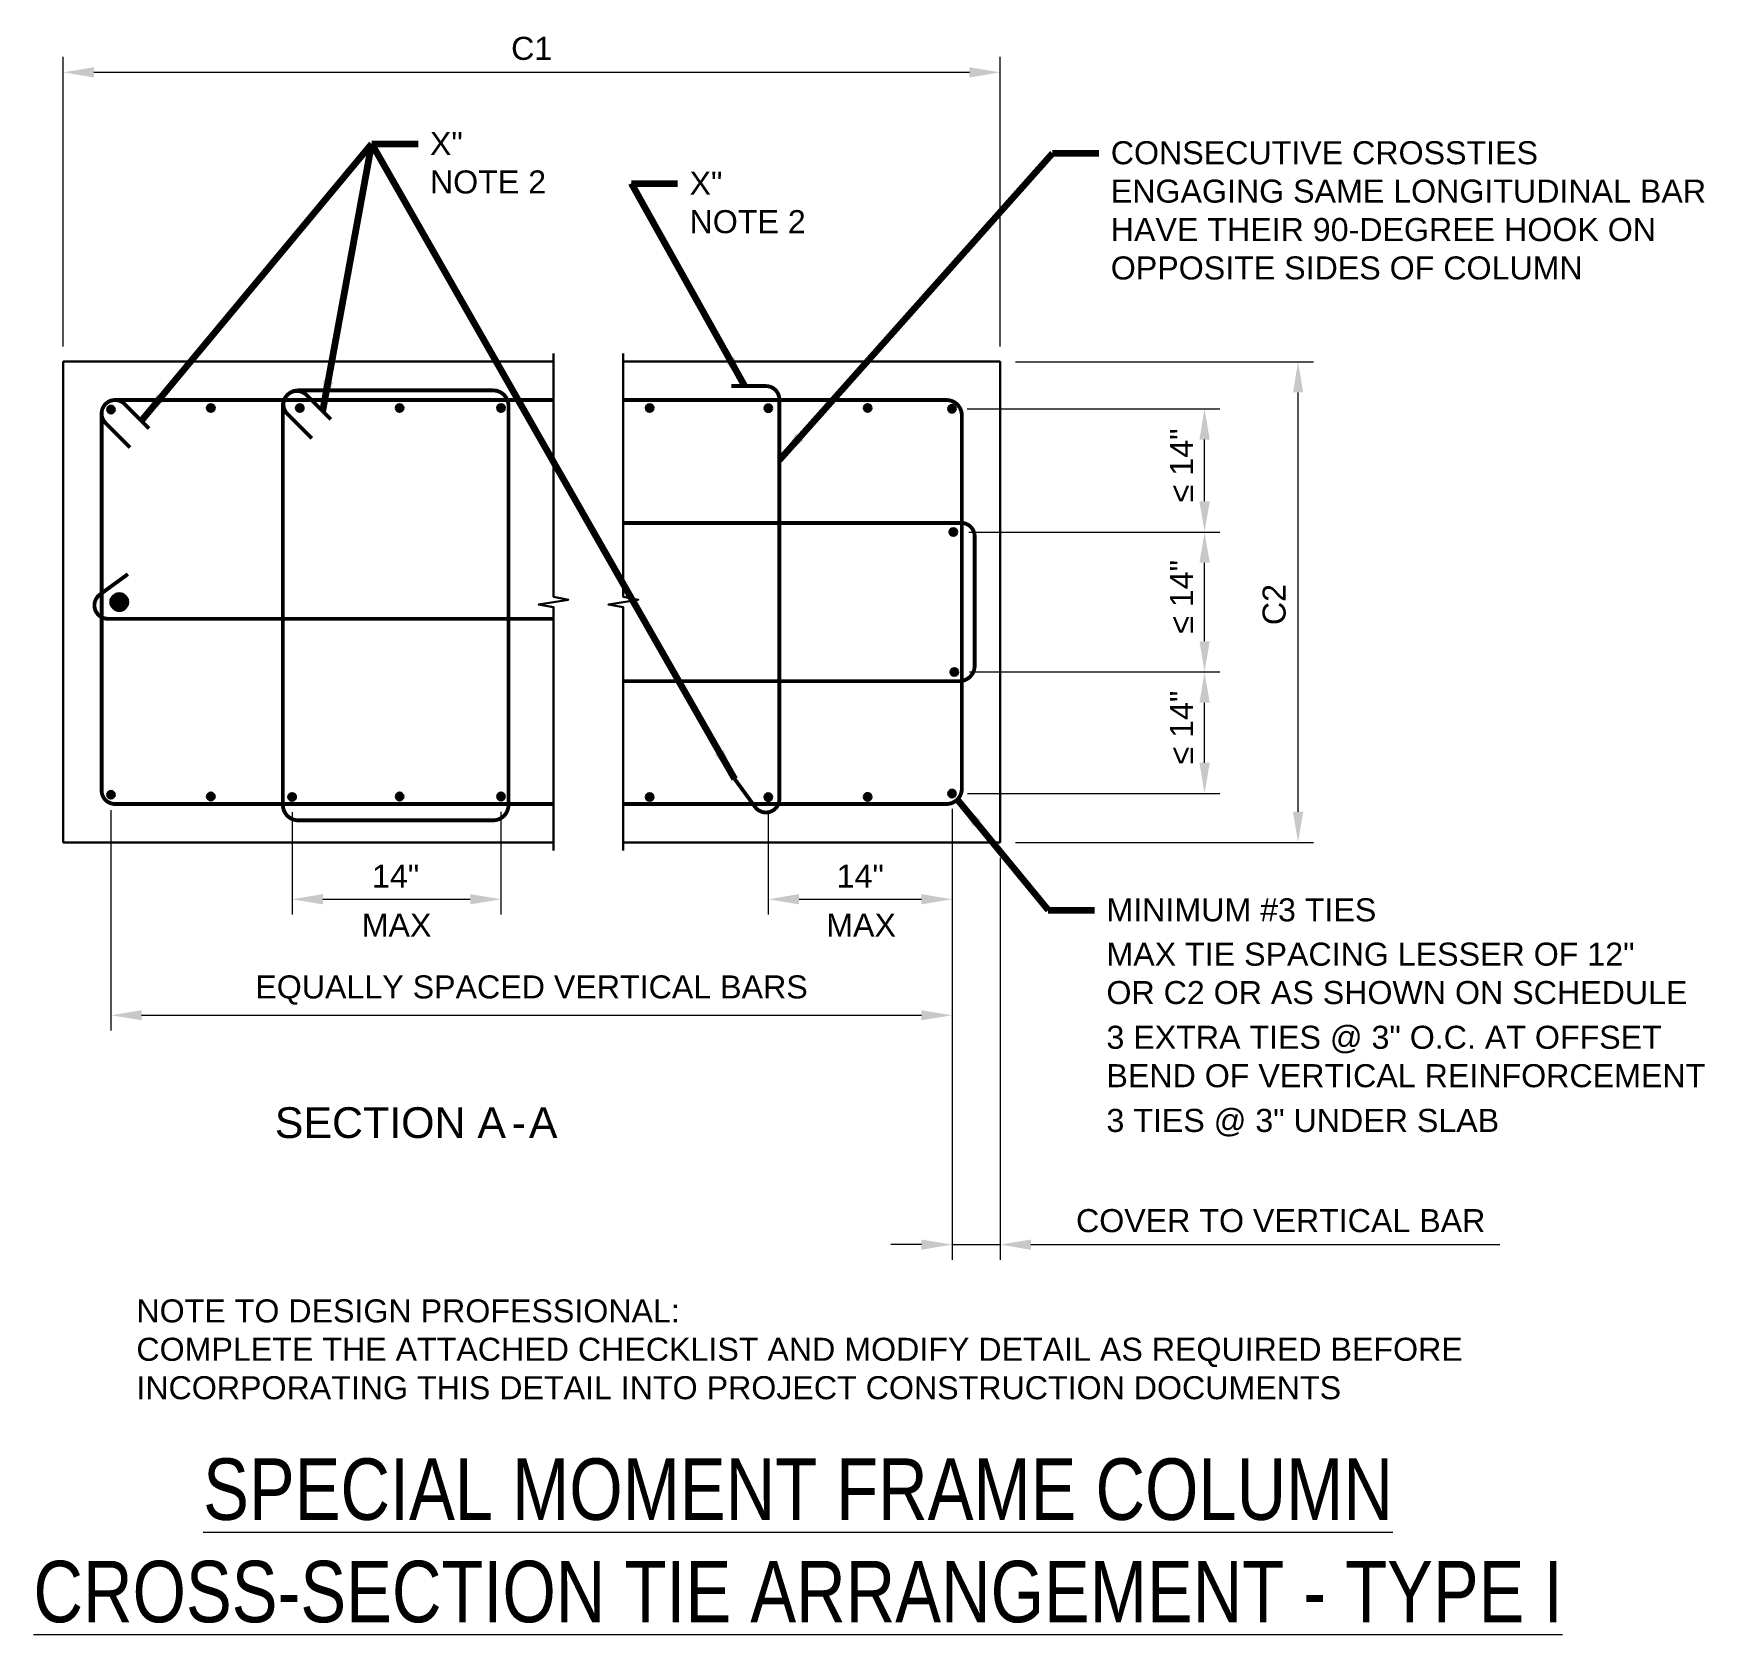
# Model space of a CAD drawing. Header units: inches. Extents: x -228 to -119, y 1908 to 2013.
import ezdxf

# ---------------------------------------------------------------- set-up
doc = ezdxf.new("R2010")
doc.units = ezdxf.units.IN
doc.header["$LTSCALE"] = 5
doc.header["$MEASUREMENT"] = 0
for name, color, linetype, lineweight in [('S-ANNO-DIMS', 1, 'Continuous', 20), ('S-ANNO-TEXT', 7, 'Continuous', 20), ('S-DETL', 3, 'Continuous', 30)]:
    doc.layers.add(name, color=color, linetype=linetype, lineweight=lineweight)
doc.styles.add('Romans', font='arial.ttf')
doc.dimstyles.get("Standard").update_dxf_attribs({"dimtxt": 0.18, "dimasz": 0.18, "dimexe": 0.18, "dimexo": 0.0625, "dimgap": 0.09, "dimtad": 0, "dimtih": 1, "dimtoh": 1, "dimdec": 4, "dimzin": 0, "dimdsep": 46, "dimtxsty": 'Standard', "dimcen": 0.09, "dimadec": 0, "dimazin": 0, "dimtfac": 1, "dimtdec": 4, "dimtofl": 0, "dimtmove": 0, "dimatfit": 3, "dimfxl": 1, "dimtolj": 1, "dimtzin": 0, "dimarcsym": 0})

# ---------------------------------------------------------------- blocks, each defined once
blk = doc.blocks.new('*D0')
at = {"layer": 'Defpoints', "color": 0, "transparency": 16777216}
for p in [(-180.1, 1963.01), (-168.13, 1963.25), (-168.13, 1956.36)]:
    blk.add_point(p, dxfattribs=at)
at = {"layer": 'S-ANNO-DIMS', "transparency": 16777216}
for p, q in [((-180.1, 1962.01), (-180.1, 1955.36)), ((-168.13, 1962.25), (-168.13, 1955.36)), ((-178.1, 1956.36), (-170.13, 1956.36))]:
    blk.add_line(p, q, dxfattribs=at)
for points in [[(-178.1, 1956.7), (-178.1, 1956.03), (-180.1, 1956.36)], [(-170.13, 1956.7), (-170.13, 1956.03), (-168.13, 1956.36)]]:
    blk.add_solid(points, dxfattribs=at)
at = {"layer": 'S-ANNO-DIMS', "transparency": 16777216, "insert": (-174.11, 1957.87), "char_height": 1.5, "attachment_point": 5, "style": 'Romans'}
blk.add_mtext('\\A1;14"', dxfattribs=at)
blk = doc.blocks.new('*D1')
at = {"layer": 'Defpoints', "color": 0, "transparency": 16777216}
for p in [(-211.11, 1963.03), (-197.51, 1963.05), (-197.51, 1956.36)]:
    blk.add_point(p, dxfattribs=at)
at = {"layer": 'S-ANNO-DIMS', "transparency": 16777216}
for p, q in [((-211.11, 1962.03), (-211.11, 1955.36)), ((-197.51, 1962.05), (-197.51, 1955.36)), ((-209.11, 1956.36), (-199.51, 1956.36))]:
    blk.add_line(p, q, dxfattribs=at)
for points in [[(-209.11, 1956.7), (-209.11, 1956.03), (-211.11, 1956.36)], [(-199.51, 1956.7), (-199.51, 1956.03), (-197.51, 1956.36)]]:
    blk.add_solid(points, dxfattribs=at)
at = {"layer": 'S-ANNO-DIMS', "transparency": 16777216, "insert": (-204.37, 1957.87), "char_height": 1.5, "attachment_point": 5, "style": 'Romans'}
blk.add_mtext('\\A1;14"', dxfattribs=at)
blk = doc.blocks.new('*D2')
at = {"layer": 'Defpoints', "color": 0, "transparency": 16777216}
for p in [(-222.91, 1963.17), (-168.13, 1963.25), (-168.13, 1948.81)]:
    blk.add_point(p, dxfattribs=at)
at = {"layer": 'S-ANNO-DIMS', "transparency": 16777216}
for p, q in [((-222.91, 1962.17), (-222.91, 1947.81)), ((-168.13, 1962.25), (-168.13, 1947.81)), ((-220.91, 1948.81), (-170.13, 1948.81))]:
    blk.add_line(p, q, dxfattribs=at)
for points in [[(-220.91, 1949.14), (-220.91, 1948.48), (-222.91, 1948.81)], [(-170.13, 1949.14), (-170.13, 1948.48), (-168.13, 1948.81)]]:
    blk.add_solid(points, dxfattribs=at)
at = {"layer": 'S-ANNO-DIMS', "transparency": 16777216, "insert": (-195.52, 1950.45), "char_height": 1.5, "attachment_point": 5, "style": 'Romans'}
blk.add_mtext('\\A1;EQUALLY SPACED VERTICAL BARS', dxfattribs=at)
blk = doc.blocks.new('*D3')
at = {"layer": 'Defpoints', "color": 0, "transparency": 16777216}
for p in [(-165, 2010.2), (-226.02, 1991.36), (-165, 1991.36)]:
    blk.add_point(p, dxfattribs=at)
at = {"layer": 'S-ANNO-DIMS', "transparency": 16777216}
for p, q in [((-226.02, 1992.36), (-226.02, 2011.2)), ((-224.02, 2010.2), (-167, 2010.2)), ((-165, 1992.36), (-165, 2011.2))]:
    blk.add_line(p, q, dxfattribs=at)
for points in [[(-224.02, 2010.53), (-224.02, 2009.86), (-226.02, 2010.2)], [(-167, 2010.53), (-167, 2009.86), (-165, 2010.2)]]:
    blk.add_solid(points, dxfattribs=at)
at = {"layer": 'S-ANNO-DIMS', "transparency": 16777216, "insert": (-195.51, 2011.75), "char_height": 1.5, "attachment_point": 5, "style": 'Romans'}
blk.add_mtext('\\A1;C1', dxfattribs=at)
blk = doc.blocks.new('*D4')
at = {"layer": 'Defpoints', "color": 0, "transparency": 16777216}
for p in [(-165, 1991.36), (-145.6, 1991.36), (-165, 1960.06)]:
    blk.add_point(p, dxfattribs=at)
at = {"layer": 'S-ANNO-DIMS', "transparency": 16777216}
for p, q in [((-164, 1991.36), (-144.6, 1991.36)), ((-145.6, 1962.06), (-145.6, 1989.36)), ((-164, 1960.06), (-144.6, 1960.06))]:
    blk.add_line(p, q, dxfattribs=at)
for points in [[(-145.93, 1989.36), (-145.26, 1989.36), (-145.6, 1991.36)], [(-145.93, 1962.06), (-145.26, 1962.06), (-145.6, 1960.06)]]:
    blk.add_solid(points, dxfattribs=at)
at = {"layer": 'S-ANNO-DIMS', "transparency": 16777216, "insert": (-147.15, 1975.55), "char_height": 1.5, "attachment_point": 5, "rotation": 90, "style": 'Romans'}
blk.add_mtext('\\A1;C2', dxfattribs=at)
blk = doc.blocks.new('*D5')
at = {"layer": 'Defpoints', "color": 0, "transparency": 16777216}
for p in [(-168.14, 1988.29), (-151.69, 1988.29), (-168.05, 1980.27)]:
    blk.add_point(p, dxfattribs=at)
at = {"layer": 'S-ANNO-DIMS', "transparency": 16777216}
for p, q in [((-167.14, 1988.29), (-150.69, 1988.29)), ((-151.69, 1982.27), (-151.69, 1986.29)), ((-167.05, 1980.27), (-150.69, 1980.27))]:
    blk.add_line(p, q, dxfattribs=at)
for points in [[(-152.02, 1986.29), (-151.35, 1986.29), (-151.69, 1988.29)], [(-152.02, 1982.27), (-151.35, 1982.27), (-151.69, 1980.27)]]:
    blk.add_solid(points, dxfattribs=at)
at = {"layer": 'S-ANNO-DIMS', "transparency": 16777216, "insert": (-153.19, 1984.61), "char_height": 1.5, "attachment_point": 5, "rotation": 90, "style": 'Romans'}
blk.add_mtext('\\A1;≤ 14"', dxfattribs=at)
blk = doc.blocks.new('*D6')
at = {"layer": 'Defpoints', "color": 0, "transparency": 16777216}
for p in [(-168.05, 1980.27), (-151.69, 1980.27), (-167.99, 1971.16)]:
    blk.add_point(p, dxfattribs=at)
at = {"layer": 'S-ANNO-DIMS', "transparency": 16777216}
for p, q in [((-167.05, 1980.27), (-150.69, 1980.27)), ((-151.69, 1973.16), (-151.69, 1978.27)), ((-166.99, 1971.16), (-150.69, 1971.16))]:
    blk.add_line(p, q, dxfattribs=at)
for points in [[(-152.02, 1978.27), (-151.35, 1978.27), (-151.69, 1980.27)], [(-152.02, 1973.16), (-151.35, 1973.16), (-151.69, 1971.16)]]:
    blk.add_solid(points, dxfattribs=at)
at = {"layer": 'S-ANNO-DIMS', "transparency": 16777216, "insert": (-153.19, 1976.05), "char_height": 1.5, "attachment_point": 5, "rotation": 90, "style": 'Romans'}
blk.add_mtext('\\A1;≤ 14"', dxfattribs=at)
blk = doc.blocks.new('*D7')
at = {"layer": 'Defpoints', "color": 0, "transparency": 16777216}
for p in [(-167.99, 1971.16), (-151.69, 1971.16), (-168.13, 1963.25)]:
    blk.add_point(p, dxfattribs=at)
at = {"layer": 'S-ANNO-DIMS', "transparency": 16777216}
for p, q in [((-166.99, 1971.16), (-150.69, 1971.16)), ((-151.69, 1965.25), (-151.69, 1969.16)), ((-167.13, 1963.25), (-150.69, 1963.25))]:
    blk.add_line(p, q, dxfattribs=at)
for points in [[(-152.02, 1969.16), (-151.35, 1969.16), (-151.69, 1971.16)], [(-152.02, 1965.25), (-151.35, 1965.25), (-151.69, 1963.25)]]:
    blk.add_solid(points, dxfattribs=at)
at = {"layer": 'S-ANNO-DIMS', "transparency": 16777216, "insert": (-153.19, 1967.54), "char_height": 1.5, "attachment_point": 5, "rotation": 90, "style": 'Romans'}
blk.add_mtext('\\A1;≤ 14"', dxfattribs=at)
blk = doc.blocks.new('*D8')
at = {"layer": 'Defpoints', "color": 0, "transparency": 16777216}
for p in [(-168.13, 1963.25), (-165, 1960.06), (-165, 1933.88)]:
    blk.add_point(p, dxfattribs=at)
at = {"layer": 'S-ANNO-DIMS', "transparency": 16777216}
for p, q in [((-168.13, 1962.25), (-168.13, 1932.88)), ((-165, 1959.06), (-165, 1932.88)), ((-170.13, 1933.88), (-172.13, 1933.88)), ((-168.13, 1933.88), (-165, 1933.88)), ((-163, 1933.88), (-132.46, 1933.88))]:
    blk.add_line(p, q, dxfattribs=at)
for points in [[(-170.13, 1934.21), (-170.13, 1933.54), (-168.13, 1933.88)], [(-163, 1934.21), (-163, 1933.54), (-165, 1933.88)]]:
    blk.add_solid(points, dxfattribs=at)
at = {"layer": 'S-ANNO-DIMS', "transparency": 16777216, "insert": (-146.73, 1935.43), "char_height": 1.5, "attachment_point": 5, "style": 'Romans'}
blk.add_mtext('\\A1;COVER TO VERTICAL BAR', dxfattribs=at)

msp = doc.modelspace()

# ---------------------------------------------------------------- hatches: boundary and pattern name
at = {"layer": 'S-DETL'}
h = msp.add_hatch(color=256, dxfattribs=at)
h.dxf.hatch_style = 1
h.paths.add_polyline_path([(-222.6633345, 1988.2454736, 1), (-223.1633345, 1988.2454736, 1)])
h = msp.add_hatch(color=256, dxfattribs=at)
h.dxf.hatch_style = 1
h.paths.add_polyline_path([(-216.1553429, 1988.3449044, 1), (-216.6553429, 1988.3449044, 1)])
h = msp.add_hatch(color=256, dxfattribs=at)
h.dxf.hatch_style = 1
h.paths.add_polyline_path([(-210.3612378, 1988.3448503, 1), (-210.8612378, 1988.3448503, 1)])
h = msp.add_hatch(color=256, dxfattribs=at)
h.dxf.hatch_style = 1
h.paths.add_polyline_path([(-203.8646498, 1988.3449044, 1), (-204.3646498, 1988.3449044, 1)])
h = msp.add_hatch(color=256, dxfattribs=at)
h.dxf.hatch_style = 1
h.paths.add_polyline_path([(-197.258731, 1988.3449044, 1), (-197.758731, 1988.3449044, 1)])
h = msp.add_hatch(color=256, dxfattribs=at)
h.dxf.hatch_style = 1
h.paths.add_polyline_path([(-187.5735574, 1988.3449044, 1), (-188.0735574, 1988.3449044, 1)])
h = msp.add_hatch(color=256, dxfattribs=at)
h.dxf.hatch_style = 1
h.paths.add_polyline_path([(-179.8508666, 1988.3340449, 1), (-180.3508666, 1988.3340449, 1)])
h = msp.add_hatch(color=256, dxfattribs=at)
h.dxf.hatch_style = 1
h.paths.add_polyline_path([(-173.3816124, 1988.3525933, 1), (-173.8816124, 1988.3525933, 1)])
h = msp.add_hatch(color=256, dxfattribs=at)
h.dxf.hatch_style = 1
h.paths.add_polyline_path([(-167.8896892, 1988.2920042, 1), (-168.3896892, 1988.2920042, 1)])
h = msp.add_hatch(color=256, dxfattribs=at)
h.dxf.hatch_style = 1
h.paths.add_polyline_path([(-167.7968775, 1980.2700516, 1), (-168.2968775, 1980.2700516, 1)])
h = msp.add_hatch(color=256, dxfattribs=at)
h.dxf.hatch_style = 1
h.paths.add_polyline_path([(-221.7902369, 1975.7140193, 1), (-222.942726, 1975.7140193, 1)])
h = msp.add_hatch(color=256, dxfattribs=at)
h.dxf.hatch_style = 1
h.paths.add_polyline_path([(-167.7365053, 1971.1610744, 1), (-168.2365053, 1971.1610744, 1)])
h = msp.add_hatch(color=256, dxfattribs=at)
h.dxf.hatch_style = 1
h.paths.add_polyline_path([(-222.6633345, 1963.1675797, 1), (-223.1633345, 1963.1675797, 1)])
h = msp.add_hatch(color=256, dxfattribs=at)
h.dxf.hatch_style = 1
h.paths.add_polyline_path([(-167.8781396, 1963.2468138, 1), (-168.3781396, 1963.2468138, 1)])
h = msp.add_hatch(color=256, dxfattribs=at)
h.dxf.hatch_style = 1
h.paths.add_polyline_path([(-216.1553429, 1963.0521418, 1), (-216.6553429, 1963.0521418, 1)])
h = msp.add_hatch(color=256, dxfattribs=at)
h.dxf.hatch_style = 1
h.paths.add_polyline_path([(-210.8600213, 1963.0274547, 1), (-211.3600213, 1963.0274547, 1)])
h = msp.add_hatch(color=256, dxfattribs=at)
h.dxf.hatch_style = 1
h.paths.add_polyline_path([(-203.8646498, 1963.0521418, 1), (-204.3646498, 1963.0521418, 1)])
h = msp.add_hatch(color=256, dxfattribs=at)
h.dxf.hatch_style = 1
h.paths.add_polyline_path([(-197.258731, 1963.0521418, 1), (-197.758731, 1963.0521418, 1)])
h = msp.add_hatch(color=256, dxfattribs=at)
h.dxf.hatch_style = 1
h.paths.add_polyline_path([(-187.5735574, 1963.0212995, 1), (-188.0735574, 1963.0212995, 1)])
h = msp.add_hatch(color=256, dxfattribs=at)
h.dxf.hatch_style = 1
h.paths.add_polyline_path([(-179.8508666, 1963.0104401, 1), (-180.3508666, 1963.0104401, 1)])
h = msp.add_hatch(color=256, dxfattribs=at)
h.dxf.hatch_style = 1
h.paths.add_polyline_path([(-173.3816124, 1963.0289885, 1), (-173.8816124, 1963.0289885, 1)])

# ---------------------------------------------------------------- linework, layer by layer
for p, q in [((-226.0164814, 1960.0640193), (-226.0164814, 1991.3640193)), ((-194.0840401, 1991.3640193), (-226.0164814, 1991.3640193)), ((-164.9973702, 1991.3640193), (-189.5443563, 1991.3640193)), ((-164.9973702, 1960.0640193), (-164.9973702, 1991.3640193)), ((-194.0840401, 1960.0640193), (-226.0164814, 1960.0640193)), ((-164.9973702, 1960.0640193), (-189.5443563, 1960.0640193))]:
    msp.add_line(p, q, dxfattribs=at)
at = {"layer": 'S-DETL', "linetype": 'Continuous'}
for points in [[(-194.0840401, 1991.8878558), (-194.0840401, 1976.0567462), (-193.1123941, 1975.8567053), (-195.055686, 1975.5482463), (-194.0840401, 1975.3863053), (-194.0840401, 1959.5401827)], [(-189.5443563, 1991.8878558), (-189.5443563, 1976.0567462), (-188.5727103, 1975.8567053), (-190.5160023, 1975.5482463), (-189.5443563, 1975.3863053), (-189.5443563, 1959.5401827)]]:
    msp.add_lwpolyline(points, dxfattribs=at)
at = {"layer": 'S-DETL', "const_width": 0.25}
msp.add_lwpolyline([(-197.0207232, 1988.4904683), (-197.0207232, 1962.5019922, -0.4142135624), (-198.0207232, 1961.5019922), (-210.7122397, 1961.5019922, -0.4142135624), (-211.7122397, 1962.5019922), (-211.7122397, 1988.4904683, -0.4142135624), (-210.7122397, 1989.4904683), (-198.0207232, 1989.4904683, -0.4142135624)], format="xyb", close=True, dxfattribs=at)
for points in [[(-208.5909193, 1987.6065848), (-210.1819096, 1989.197575, 1), (-211.4193464, 1987.9601382), (-209.8283562, 1986.3691479)], [(-182.287345, 1964.191479), (-180.9619327, 1962.373298, 0.7259347567), (-179.3798623, 1962.8887361), (-179.3798623, 1988.8983001, 0.4140364643), (-180.2543332, 1989.7732999), (-182.5043332, 1989.7732999)], [(-194.0840401, 1988.8640193), (-222.6414814, 1988.8640193, 0.4142135624), (-223.5164814, 1987.9890193), (-223.5164814, 1963.4390193, 0.4142135624), (-222.6414814, 1962.5640193), (-194.0840401, 1962.5640193)], [(-220.4317727, 1987.0167474), (-222.022763, 1988.6077377, 1), (-223.2601999, 1987.3703008), (-221.6692096, 1985.7793106)], [(-189.5443563, 1962.5640193), (-168.4973702, 1962.5640193, 0.4142135624), (-167.4973702, 1963.5640193), (-167.4973702, 1987.8640193, 0.4142135624), (-168.4973702, 1988.8640193), (-189.5443563, 1988.8640193)], [(-189.5443563, 1980.8640193), (-167.5359681, 1980.8640193, -0.4142135624), (-166.6609681, 1979.9890193), (-166.6609681, 1971.5640193, -0.4142135624), (-167.6609681, 1970.5640193), (-189.5443563, 1970.5640193)], [(-194.0840401, 1974.622384), (-223.1095708, 1974.622384, -0.7259347567), (-223.625009, 1976.2044544), (-221.806828, 1977.5298668)]]:
    msp.add_lwpolyline(points, format="xyb", dxfattribs=at)
at = {"layer": 'S-DETL'}
for centre, radius in [((-222.9133345, 1988.2454736), 0.25), ((-216.4053429, 1988.3449044), 0.25), ((-210.6112378, 1988.3448503), 0.25), ((-204.1146498, 1988.3449044), 0.25), ((-197.508731, 1988.3449044), 0.25), ((-187.8235574, 1988.3449044), 0.25), ((-180.1008666, 1988.3340449), 0.25), ((-173.6316124, 1988.3525933), 0.25), ((-168.1396892, 1988.2920042), 0.25), ((-168.0468775, 1980.2700516), 0.25), ((-222.3664814, 1975.7140193), 0.5762445), ((-167.9865053, 1971.1610744), 0.25), ((-222.9133345, 1963.1675797), 0.25), ((-168.1281396, 1963.2468138), 0.25), ((-216.4053429, 1963.0521418), 0.25), ((-211.1100213, 1963.0274547), 0.25), ((-204.1146498, 1963.0521418), 0.25), ((-197.508731, 1963.0521418), 0.25), ((-187.8235574, 1963.0212995), 0.25), ((-180.1008666, 1963.0104401), 0.25), ((-173.6316124, 1963.0289885), 0.25)]:
    msp.add_circle(centre, radius, dxfattribs=at)
for p in [(-166.6473702, 1979.7140193), (-166.6473702, 1971.7140193)]:
    msp.add_point(p, dxfattribs=at)

# ---------------------------------------------------------------- texts
at = {"layer": 'S-ANNO-DIMS', "char_height": 1.49999999, "attachment_point": 5, "style": 'Romans'}
for insert in [(-204.3093761, 1954.6810377), (-174.0573978, 1954.6810377)]:
    msp.add_mtext('\\A1;MAX', dxfattribs=dict(at, insert=insert))
at = {"layer": 'S-ANNO-TEXT', "char_height": 1.49999999, "width": 35.703847172, "attachment_point": 1, "style": 'Romans'}
for insert in [(-202.1367266, 2006.3117492), (-185.2291092, 2003.7271325)]:
    msp.add_mtext('X"\\PNOTE 2', dxfattribs=dict(at, insert=insert))
at = {"layer": 'S-ANNO-TEXT', "style": 'Romans'}
for s, insert, char_height, attachment_point in [('CONSECUTIVE CROSSTIES \\PENGAGING SAME LONGITUDINAL BAR \\PHAVE THEIR 90-DEGREE HOOK ON \\POPPOSITE SIDES OF COLUMN', (-157.7962176, 2005.7148212), 1.499999989, 1), ('\\A1;MINIMUM #3 TIES ', (-158.0787184, 1956.4244531), 1.499999989, 1), ('\\A1;MAX TIE SPACING LESSER OF 12" \\POR C2 OR AS SHOWN ON SCHEDULE', (-158.0787184, 1953.538937), 1.499999989, 1), ('\\A1;3 EXTRA TIES @ 3" O.C. AT OFFSET \\PBEND OF VERTICAL REINFORCEMENT', (-158.0787184, 1948.1268179), 1.499999989, 1), ('\\A1;3 TIES @ 3" UNDER SLAB', (-158.0787184, 1942.7136756), 1.499999989, 1), ('NOTE TO DESIGN PROFESSIONAL: \\PCOMPLETE THE ATTACHED CHECKLIST AND MODIFY DETAIL AS REQUIRED BEFORE \\PINCORPORATING THIS DETAIL INTO PROJECT CONSTRUCTION DOCUMENTS', (-221.2539712, 1930.314208), 1.499999989, 1), ('{\\W0.8;\\LSPECIAL MOMENT FRAME COLUMN \\PCROSS-SECTION TIE ARRANGEMENT - TYPE I}', (-178.1658065, 1919.9588192), 4, 2)]:
    msp.add_mtext(s, dxfattribs=dict(at, insert=insert, char_height=char_height, attachment_point=attachment_point))
at = {"layer": 'S-ANNO-TEXT', "linetype": 'Continuous', "insert": (-193.829877, 1942.8206807), "char_height": 2, "attachment_point": 3, "style": 'Romans'}
msp.add_mtext('\\pxqc;SECTION {\\T1.2;A-}A', dxfattribs=at)

# ---------------------------------------------------------------- dimensions: what is measured, and where the dimension line sits
at = {"layer": 'S-ANNO-DIMS'}
for base, p1, p2, angle, text, picture, middle in [((-164.9973702, 2010.1957919), (-226.0164814, 1991.3640193), (-164.9973702, 1991.3640193), 180, 'C1', '*D3', (-195.5069258, 2010.1957919)), ((-145.59597, 1991.3640193), (-164.9973702, 1960.0640193), (-164.9973702, 1991.3640193), 270, 'C2', '*D4', (-145.59597, 1975.5503685)), ((-151.6851538, 1988.2920042), (-168.0468775, 1980.2700516), (-168.1396892, 1988.2920042), 270, '≤ 14"', '*D5', (-151.6851538, 1984.6143612)), ((-151.6851538, 1980.2700516), (-167.9865053, 1971.1610744), (-168.0468775, 1980.2700516), 270, '≤ 14"', '*D6', (-151.6851538, 1976.0473526)), ((-151.6851538, 1971.1610744), (-168.1281396, 1963.2468138), (-167.9865053, 1971.1610744), 270, '≤ 14"', '*D7', (-151.6851538, 1967.5372774)), ((-168.1281396, 1948.8088748), (-222.9133345, 1963.1675797), (-168.1281396, 1963.2468138), 180, 'EQUALLY SPACED VERTICAL BARS', '*D2', (-195.520737, 1948.8088748)), ((-197.508731, 1956.364371), (-211.1100213, 1963.0274547), (-197.508731, 1963.0521418), 180, '14"', '*D1', (-204.3664814, 1956.364371)), ((-168.1281396, 1956.364371), (-180.1008666, 1963.0104401), (-168.1281396, 1963.2468138), 180, '14"', '*D0', (-174.1145031, 1956.364371)), ((-164.9973702, 1933.8760554), (-168.1281396, 1963.2468138), (-164.9973702, 1960.0640193), 180, 'COVER TO VERTICAL BAR', '*D8', (-146.7306581, 1933.8760554))]:
    dim = msp.add_linear_dim(base=base, p1=p1, p2=p2, angle=angle, text=text, dimstyle='Standard', override={"dimscale": 16, "dimtxt": 0.09375, "dimasz": 0.125, "dimexe": 0.0625, "dimgap": 0.0625, "dimtih": 0, "dimtoh": 0, "dimdec": 5, "dimlfac": 1, "dimrnd": 0.03125, "dimzin": 7, "dimlunit": 4, "dimtxsty": 'Romans', "dimcen": 0.125, "dimclrd": 256, "dimclre": 256, "dimclrt": 256, "dimadec": 4, "dimtdec": 5, "dimtofl": 1, "dimtvp": 1, "dimfrac": 2, "dimtzin": 3, "dimlwd": 65535, "dimlwe": 65535}, dxfattribs=at)
    dim.commit()
    dim.dimension.update_dxf_attribs({"geometry": picture, "text_midpoint": middle, "dimtype": 128})

# ---------------------------------------------------------------- leaders
at = {"layer": 'S-ANNO-TEXT'}
for points in [[(-220.9254912, 1987.5104659), (-205.9267942, 2005.5356578), (-202.912818, 2005.5356578)], [(-209.1212494, 1988.1369149), (-205.9267942, 2005.5356578), (-202.912818, 2005.5356578)], [(-182.287345, 1964.191479), (-205.9267942, 2005.5356578), (-202.912818, 2005.5356578)], [(-179.3798623, 1984.9617948), (-161.5862851, 2004.9387298), (-158.572309, 2004.9387298)], [(-181.6347616, 1989.7741347), (-189.0191767, 2002.9510411), (-186.0052006, 2002.9510411)], [(-167.7902634, 1962.8569125), (-161.868786, 1955.6483617), (-158.8548098, 1955.6483617)]]:
    msp.add_leader(points, dimstyle='Standard', override={"dimscale": 16, "dimtxt": 0.09375, "dimasz": 0.125, "dimexe": 0.0625, "dimgap": 0.0625, "dimtad": 0, "dimtih": 0, "dimtoh": 0, "dimdec": 5, "dimlfac": 16, "dimrnd": 0.03125, "dimzin": 7, "dimlunit": 4, "dimtxsty": 'Romans', "dimcen": 0.125, "dimclrd": 256, "dimclre": 256, "dimclrt": 256, "dimadec": 4, "dimtdec": 5, "dimtofl": 1, "dimtvp": 1, "dimfrac": 2, "dimtzin": 3, "dimlwd": 65535, "dimlwe": 65535}, dxfattribs=at)

doc.saveas('drawing.dxf')
